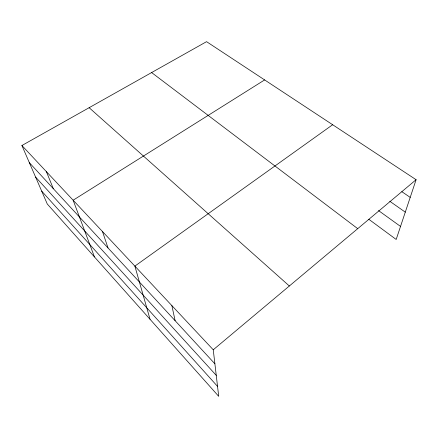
<?xml version="1.0" encoding="UTF-8"?>
<svg xmlns="http://www.w3.org/2000/svg" width="438" height="438" viewBox="0 0 438 438"><rect width="100%" height="100%" fill="white"/><g stroke="black" fill="none" stroke-linecap="round" stroke-linejoin="round"><path stroke-width="0.66" d="M21.9 145.509L213.251 349.792L218.71 396.335L47.277 203.999L21.9 145.509L206.561 41.665L416.1 179.711L396.182 239.466L368.812 219.274M213.251 349.792L416.1 179.711M332.656 124.737L134.871 266.112L150.042 319.297M264.634 79.924L73.141 200.21L94.46 256.936M401.832 191.674L410.209 197.385M389.782 201.266L405.292 212.145M378.536 210.585L400.529 226.424M151.608 72.566L357.72 228.658M89.133 107.699L289.343 285.987M29.346 162.668L214.894 363.814M35.604 177.089L216.246 375.355M41.692 191.116L217.544 386.387M46.384 171.647L53.316 188.658M102.503 231.56L108.011 247.946M171.877 305.62L175.129 320.704"/></g></svg>
